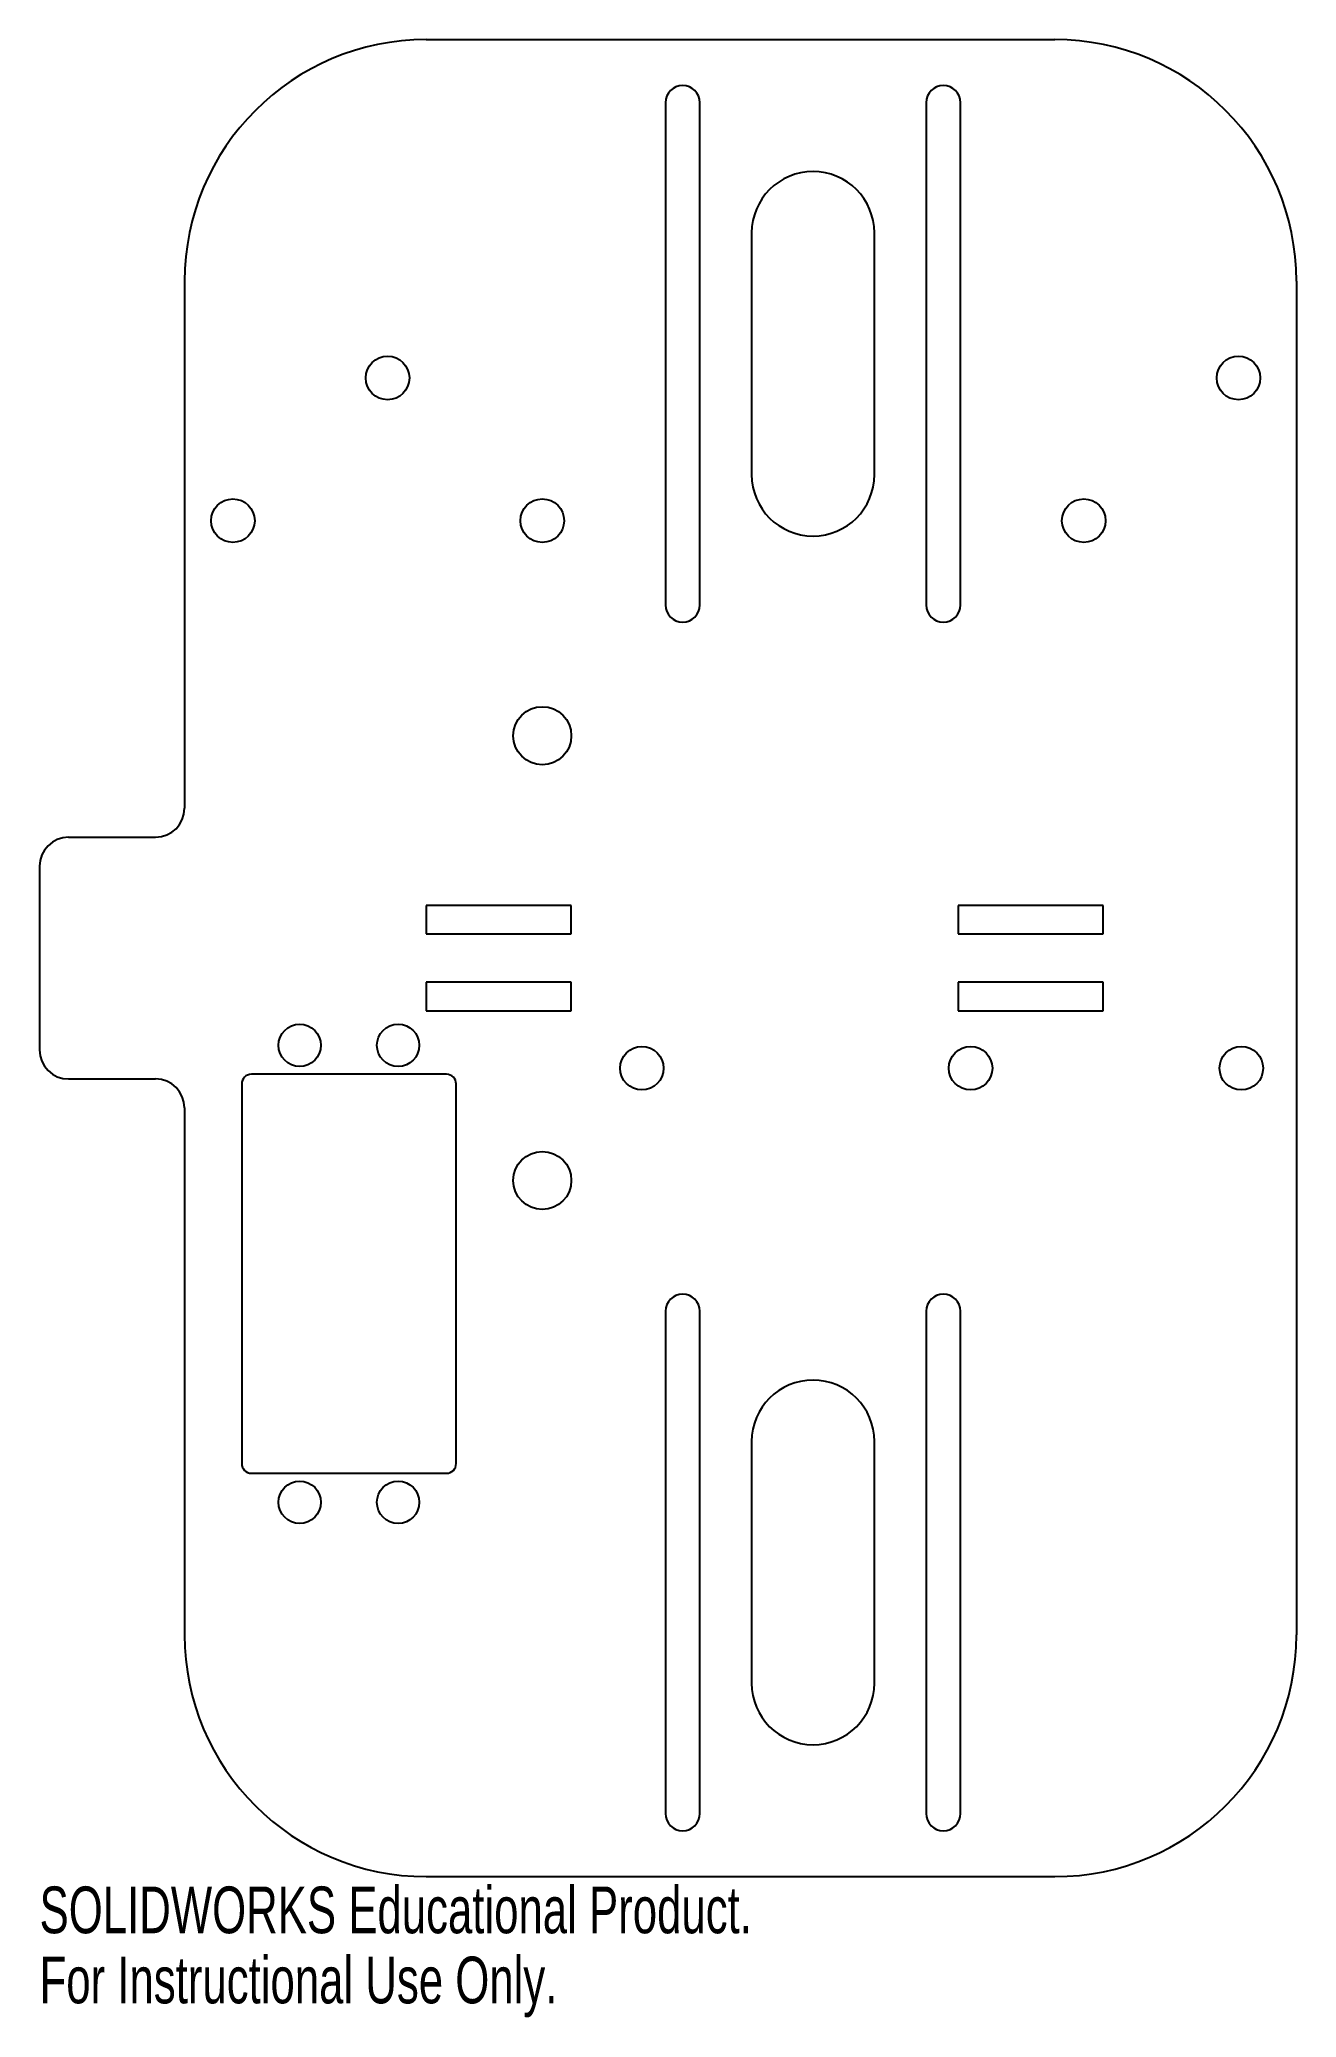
# Model space of a CAD drawing. Header units: millimetres. Extents: x -80 to 50, y -110 to 95.
import ezdxf

# ---------------------------------------------------------------- set-up
doc = ezdxf.new("R2010")
doc.units = ezdxf.units.MM
doc.styles.add('SLDTEXTSTYLE0', font='TXT', dxfattribs={"width": 0.7})

msp = doc.modelspace()

# ---------------------------------------------------------------- linework, layer by layer
at = {"color": 7, "linetype": 'Continuous', "lineweight": 25}
for p, q in [((-40, 95), (25, 95)), ((-15.26, 88.47), (-15.26, 36.53)), ((-11.7, 36.53), (-11.7, 88.47)), ((11.7, 88.47), (11.7, 36.53)), ((15.26, 36.53), (15.26, 88.47)), ((-6.35, 75), (-6.35, 50)), ((6.35, 50), (6.35, 75)), ((-65, 70), (-65, 15.5)), ((50, 70), (50, -70)), ((-77, 12.5), (-68, 12.5)), ((-80, 9.5), (-80, -9.5)), ((-40, 5.45), (-40, 2.5)), ((-25, 5.45), (-40, 5.45)), ((-25, 2.5), (-25, 5.45)), ((15, 5.45), (15, 2.5)), ((30, 5.45), (15, 5.45)), ((30, 2.5), (30, 5.45)), ((-40, 2.5), (-25, 2.5)), ((15, 2.5), (30, 2.5)), ((-40, -2.5), (-40, -5.45)), ((-25, -2.5), (-40, -2.5)), ((-25, -5.45), (-25, -2.5)), ((15, -2.5), (15, -5.45)), ((30, -2.5), (15, -2.5)), ((30, -5.45), (30, -2.5)), ((-40, -5.45), (-25, -5.45)), ((15, -5.45), (30, -5.45)), ((-37.91, -12.02), (-58.09, -12.02)), ((-77, -12.5), (-68, -12.5)), ((-59.09, -13.02), (-59.09, -52.28)), ((-36.91, -52.28), (-36.91, -13.02)), ((-65, -15.5), (-65, -70)), ((-15.26, -36.53), (-15.26, -88.47)), ((-11.7, -88.47), (-11.7, -36.53)), ((11.7, -36.53), (11.7, -88.47)), ((15.26, -88.47), (15.26, -36.53)), ((-6.35, -50), (-6.35, -75)), ((6.35, -75), (6.35, -50)), ((-58.09, -53.28), (-37.91, -53.28)), ((-40, -95), (25, -95))]:
    msp.add_line(p, q, dxfattribs=at)
for centre, radius in [((-44, 60), 2.25), ((44, 60), 2.25), ((-60, 45.24), 2.25), ((-28, 45.24), 2.25), ((28, 45.24), 2.25), ((-28, 23), 3), ((-53.09, -9.02), 2.19), ((-42.91, -9.02), 2.19), ((-17.7, -11.39), 2.25), ((16.3, -11.39), 2.25), ((44.3, -11.39), 2.25), ((-28, -23), 3), ((-53.09, -56.28), 2.19), ((-42.91, -56.28), 2.19)]:
    msp.add_circle(centre, radius, dxfattribs=at)
for centre, radius, start, end in [((-40, 70), 25, 90, 180), ((25, 70), 25, 0, 90), ((-13.48, 88.47), 1.78, 0, 180), ((13.48, 88.47), 1.78, 0, 180), ((0, 75), 6.35, 0, 180), ((0, 50), 6.35, 180, 0), ((-13.48, 36.53), 1.78, 180, 0), ((13.48, 36.53), 1.78, 180, 0), ((-68, 15.5), 3, 270, 0), ((-77, 9.5), 3, 90, 180), ((-77, -9.5), 3, 180, 270), ((-58.09, -13.02), 1, 90, 180), ((-37.91, -13.02), 1, 0, 90), ((-68, -15.5), 3, 0, 90), ((-13.48, -36.53), 1.78, 0, 180), ((13.48, -36.53), 1.78, 0, 180), ((0, -50), 6.35, 0, 180), ((-58.09, -52.28), 1, 180, 270), ((-37.91, -52.28), 1, 270, 0), ((-40, -70), 25, 180, 270), ((25, -70), 25, 270, 0), ((0, -75), 6.35, 180, 0), ((-13.48, -88.47), 1.78, 180, 0), ((13.48, -88.47), 1.78, 180, 0)]:
    msp.add_arc(centre, radius, start, end, dxfattribs=at)

# ---------------------------------------------------------------- texts
at = {"color": 7, "linetype": 'Continuous', "char_height": 4.8336, "attachment_point": 1, "style": 'SLDTEXTSTYLE0'}
for s, insert in [('SOLIDWORKS Educational Product.', (-80, -96.02)), ('For Instructional Use Only.', (-80, -103.27))]:
    msp.add_mtext(s, dxfattribs=dict(at, insert=insert))

doc.saveas('drawing.dxf')
